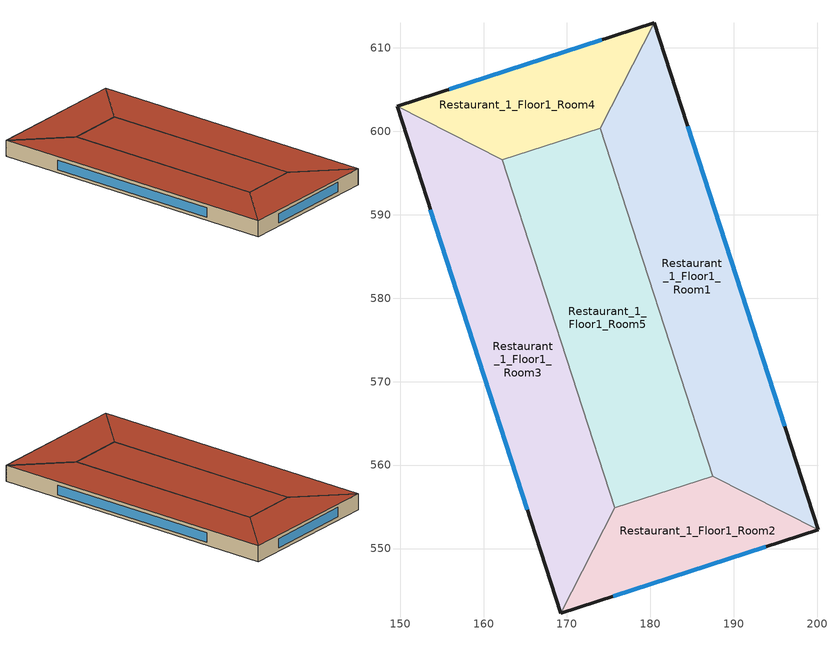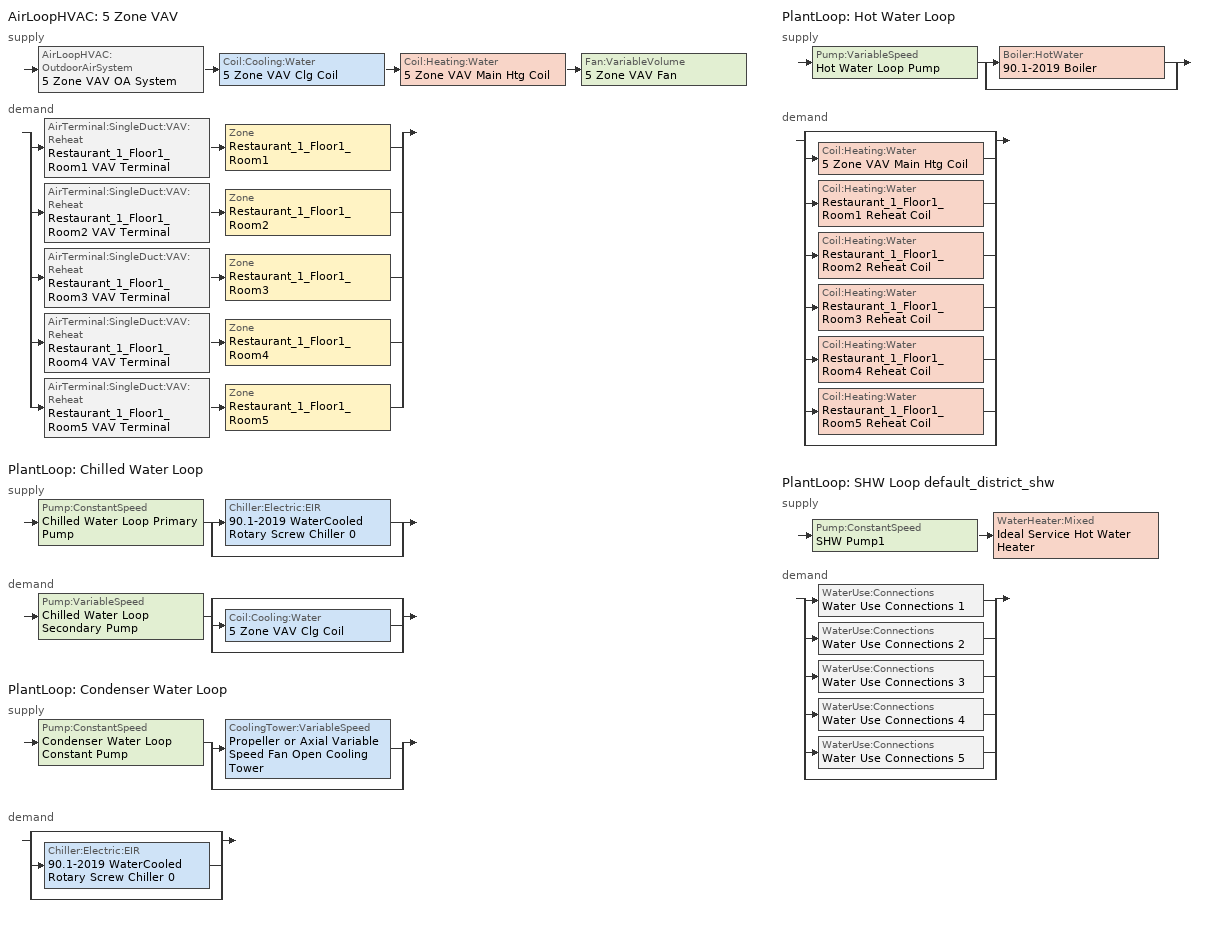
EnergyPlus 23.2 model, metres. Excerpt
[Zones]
Restaurant_1_Floor1_Room1
 floor ground (Typical Insulated Carpeted 8in Slab Floor-R5): 180.43,612.98 200.08,552.23 187.49,558.66 173.99,600.39 z0
 wall outside (Typical Insulated Steel Framed Exterior Wall-R19): 200.08,552.23 180.43,612.98 z0:3.5
 wall to Restaurant_1_Floor1_Room4 (Generic Interior Wall): 180.43,612.98 173.99,600.39 z0:3.5
 wall to Restaurant_1_Floor1_Room5 (Generic Interior Wall): 173.99,600.39 187.49,558.66 z0:3.5
 wall to Restaurant_1_Floor1_Room2 (Generic Interior Wall): 187.49,558.66 200.08,552.23 z0:3.5
 window (U 0.48 SHGC 0.40 Dbl Ref-D Clr 6mm/13mm): 196.07,564.63 184.44,600.57 z0.71:2.79
 roof outside (Typical IEAD Roof-R32): 180.43,612.98 173.99,600.39 187.49,558.66 200.08,552.23 z3.5
Restaurant_1_Floor1_Room2
 floor ground (Typical Insulated Carpeted 8in Slab Floor-R5): 200.08,552.23 169.28,542.27 175.72,554.86 187.49,558.66 z0
 wall outside (Typical Insulated Steel Framed Exterior Wall-R19): 169.28,542.27 200.08,552.23 z0:3.5
 wall to Restaurant_1_Floor1_Room5 (Generic Interior Wall): 187.49,558.66 175.72,554.86 z0:3.5
 wall to Restaurant_1_Floor1_Room3 (Generic Interior Wall): 175.72,554.86 169.28,542.27 z0:3.5
 window (U 0.48 SHGC 0.40 Dbl Ref-D Clr 6mm/13mm): 175.57,544.3 193.79,550.19 z0.71:2.79
 roof outside (Typical IEAD Roof-R32): 175.72,554.86 169.28,542.27 200.08,552.23 187.49,558.66 z3.5
Restaurant_1_Floor1_Room3
 floor ground (Typical Insulated Carpeted 8in Slab Floor-R5): 162.23,596.58 175.72,554.86 169.28,542.27 149.63,603.02 z0
 wall outside (Typical Insulated Steel Framed Exterior Wall-R19): 149.63,603.02 169.28,542.27 z0:3.5
 wall to Restaurant_1_Floor1_Room5 (Generic Interior Wall): 175.72,554.86 162.23,596.58 z0:3.5
 wall to Restaurant_1_Floor1_Room4 (Generic Interior Wall): 162.23,596.58 149.63,603.02 z0:3.5
 window (U 0.48 SHGC 0.40 Dbl Ref-D Clr 6mm/13mm): 153.65,590.62 165.27,554.67 z0.71:2.79
 roof outside (Typical IEAD Roof-R32): 149.63,603.02 169.28,542.27 175.72,554.86 162.23,596.58 z3.5
Restaurant_1_Floor1_Room4
 floor ground (Typical Insulated Carpeted 8in Slab Floor-R5): 180.43,612.98 173.99,600.39 162.23,596.58 149.63,603.02 z0
 wall outside (Typical Insulated Steel Framed Exterior Wall-R19): 180.43,612.98 149.63,603.02 z0:3.5
 wall to Restaurant_1_Floor1_Room5 (Generic Interior Wall): 162.23,596.58 173.99,600.39 z0:3.5
 window (U 0.48 SHGC 0.40 Dbl Ref-D Clr 6mm/13mm): 174.14,610.95 155.92,605.06 z0.71:2.79
 roof outside (Typical IEAD Roof-R32): 149.63,603.02 162.23,596.58 173.99,600.39 180.43,612.98 z3.5
Restaurant_1_Floor1_Room5
 floor ground (Typical Insulated Carpeted 8in Slab Floor-R5): 173.99,600.39 187.49,558.66 175.72,554.86 162.23,596.58 z0
 roof outside (Typical IEAD Roof-R32): 162.23,596.58 175.72,554.86 187.49,558.66 173.99,600.39 z3.5
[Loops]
AirLoopHVAC '5 Zone VAV'
 supply: AirLoopHVAC:OutdoorAirSystem '5 Zone VAV OA System' > Coil:Cooling:Water '5 Zone VAV Clg Coil' > Coil:Heating:Water '5 Zone VAV Main Htg Coil' > Fan:VariableVolume '5 Zone VAV Fan'
 demand: split
  | AirTerminal:SingleDuct:VAV:Reheat 'Restaurant_1_Floor1_Room1 VAV Terminal' > Zone 'Restaurant_1_Floor1_Room1'
  | AirTerminal:SingleDuct:VAV:Reheat 'Restaurant_1_Floor1_Room2 VAV Terminal' > Zone 'Restaurant_1_Floor1_Room2'
  | AirTerminal:SingleDuct:VAV:Reheat 'Restaurant_1_Floor1_Room3 VAV Terminal' > Zone 'Restaurant_1_Floor1_Room3'
  | AirTerminal:SingleDuct:VAV:Reheat 'Restaurant_1_Floor1_Room4 VAV Terminal' > Zone 'Restaurant_1_Floor1_Room4'
  | AirTerminal:SingleDuct:VAV:Reheat 'Restaurant_1_Floor1_Room5 VAV Terminal' > Zone 'Restaurant_1_Floor1_Room5'
PlantLoop 'Chilled Water Loop'
 supply: Pump:ConstantSpeed 'Chilled Water Loop Primary Pump' > split
  | Chiller:Electric:EIR '90.1-2019 WaterCooled  Rotary Screw Chiller 0'
  | bypass
 demand: Pump:VariableSpeed 'Chilled Water Loop Secondary Pump' > split
  | bypass
  | Coil:Cooling:Water '5 Zone VAV Clg Coil'
  | bypass
PlantLoop 'Condenser Water Loop'
 supply: Pump:ConstantSpeed 'Condenser Water Loop Constant Pump' > split
  | CoolingTower:VariableSpeed 'Propeller or Axial Variable Speed Fan Open Cooling Tower'
  | bypass
 demand: split
  | bypass
  | Chiller:Electric:EIR '90.1-2019 WaterCooled  Rotary Screw Chiller 0'
  | bypass
PlantLoop 'Hot Water Loop'
 supply: Pump:VariableSpeed 'Hot Water Loop Pump' > split
  | Boiler:HotWater '90.1-2019 Boiler'
  | bypass
 demand: split
  | bypass
  | Coil:Heating:Water '5 Zone VAV Main Htg Coil'
  | Coil:Heating:Water 'Restaurant_1_Floor1_Room1 Reheat Coil'
  | Coil:Heating:Water 'Restaurant_1_Floor1_Room2 Reheat Coil'
  | Coil:Heating:Water 'Restaurant_1_Floor1_Room3 Reheat Coil'
  | Coil:Heating:Water 'Restaurant_1_Floor1_Room4 Reheat Coil'
  | Coil:Heating:Water 'Restaurant_1_Floor1_Room5 Reheat Coil'
  | bypass
PlantLoop 'SHW Loop default_district_shw'
 supply: Pump:ConstantSpeed 'SHW Pump1' > WaterHeater:Mixed 'Ideal Service Hot Water Heater'
 demand: split
  | WaterUse:Connections 'Water Use Connections 1'
  | WaterUse:Connections 'Water Use Connections 2'
  | WaterUse:Connections 'Water Use Connections 3'
  | WaterUse:Connections 'Water Use Connections 4'
  | WaterUse:Connections 'Water Use Connections 5'
  | bypass
[Building]
Restaurant 1: North Axis {deg}=0; Terrain=City; Solar Distribution=FullExterior
[Site:Location]
Site 1: Latitude {deg}=0; Longitude {deg}=0; Time Zone {hr}=0; Elevation {m}=0
[Site:WaterMainsTemperature]
Calculation Method=CorrelationFromWeatherFile
[SizingPeriod:DesignDay] Month=7; Day of Month=21; Day Type=SummerDesignDay; Daily Dry-Bulb Temperature Range {deltaC}=9.3; Dry-Bulb Temperature Range Modifier Type=DefaultMultipliers; Barometric Pressure {Pa}=98769; Wind Speed {m/s}=5.7; Wind Direction {deg}=240; Rain Indicator=No; Snow Indicator=No; Daylight Saving Time Indicator=No; Solar Model Indicator=ASHRAETau; ASHRAE Clear Sky Optical Depth for Beam Irradiance (taub)=0.462; ASHRAE Clear Sky Optical Depth for Diffuse Irradiance (taud)=2.001; Begin Environment Reset Mode=FullResetAtBeginEnvironment
Name | Maximum Dry-Bulb Temperature {C} | Humidity Condition Type | Wetbulb or DewPoint at Maximum Dry-Bulb {C} | Enthalpy at Maximum Dry-Bulb {J/kg}
Buffalo Ann Clg .4% Condns DB=>MWB | 30.3 | Wetbulb | 21.8
Buffalo Ann Clg .4% Condns DP=>MDB | 26.2 | Dewpoint | 22.4
Buffalo Ann Clg .4% Condns Enth=>MDB | 27.9 | Enthalpy |  | 72100
Buffalo Ann Clg .4% Condns WB=>MDB | 27.8 | Wetbulb | 23.8
[Material] Thermal Absorptance=0.9
Name | Roughness | Thickness {m} | Conductivity {W/m-K} | Density {kg/m3} | Specific Heat {J/kg-K} | Solar Absorptance | Visible Absorptance
25mm Stucco | Smooth | 0.0254 | 0.719518 | 1856 | 839.458 | 0.7 | 0.7
5/8 in. Gypsum Board | MediumSmooth | 0.0159 | 0.159893 | 800.002 | 1089.3 | 0.7 | 0.7
8 in. Normalweight Concrete Floor | MediumRough | 0.2032 | 2.30846 | 2322.01 | 831.464 | 0.7 | 0.7
Generic Gypsum Board | MediumSmooth | 0.0127 | 0.16 | 800 | 1090 | 0.5 | 0.5
Generic Wall Air Gap | Smooth | 0.1 | 0.667 | 1.28 | 1000 | 0.7 | 0.7
Metal Roof Surface | Smooth | 0.0008 | 45.2497 | 7824.02 | 499.678 | 0.7 | 0.7
Roof Membrane | VeryRough | 0.0095 | 0.159893 | 1121.29 | 1459.06 | 0.7 | 0.7
[Material:NoMass] Thermal Absorptance=0.9; Solar Absorptance=0.7
Name | Roughness | Thermal Resistance {m2-K/W} | Visible Absorptance
Typical Carpet Pad | VeryRough | 0.21648 | 0.8
Typical Insulation-R17 | MediumSmooth | 2.99387 | 0.7
Typical Insulation-R31 | MediumSmooth | 5.45942 | 0.7
Typical Insulation-R4 | MediumSmooth | 0.704441 | 0.7
[WindowMaterial:Gas]
AIR 13MM: Gas Type=Air; Thickness {m}=0.0127
[WindowMaterial:Glazing] Optical Data Type=SpectralAverage; Thickness {m}=0.006; Infrared Transmittance at Normal Incidence=0; Front Side Infrared Hemispherical Emissivity=0.84; Conductivity {W/m-K}=0.899398; Dirt Correction Factor for Solar and Visible Transmittance=1; Solar Diffusing=No
Name | Solar Transmittance at Normal Incidence | Front Side Solar Reflectance at Normal Incidence | Back Side Solar Reflectance at Normal Incidence | Visible Transmittance at Normal Incidence | Front Side Visible Reflectance at Normal Incidence | Back Side Visible Reflectance at Normal Incidence | Back Side Infrared Hemispherical Emissivity
CLEAR 6MM | 0.775 | 0.071 | 0.071 | 0.881 | 0.08 | 0.08 | 0.84
REF D CLEAR 6MM | 0.429 | 0.308 | 0.379 | 0.334 | 0.453 | 0.505 | 0.82
[Construction]
Generic Interior Wall: Generic Gypsum Board, Generic Wall Air Gap, Generic Gypsum Board
Typical IEAD Roof-R32: Roof Membrane, Typical Insulation-R31, Metal Roof Surface
Typical Insulated Carpeted 8in Slab Floor-R5: Typical Insulation-R4, 8 in. Normalweight Concrete Floor, Typical Carpet Pad
Typical Insulated Steel Framed Exterior Wall-R19: 25mm Stucco, 5/8 in. Gypsum Board, Typical Insulation-R17, 5/8 in. Gypsum Board
U 0.48 SHGC 0.40 Dbl Ref-D Clr 6mm/13mm: REF D CLEAR 6MM, AIR 13MM, CLEAR 6MM
[Zone] Multiplier=1; Ceiling Height {m}=3.5; Part of Total Floor Area=Yes
Name | Volume {m3}
Restaurant_1_Floor1_Room1; Restaurant_1_Floor1_Room3 | 1884.86
Restaurant_1_Floor1_Room2 | 782.816
Restaurant_1_Floor1_Room4 | 782.815
Restaurant_1_Floor1_Room5 | 1898.03
[Space] Space Type=FullServiceRestaurant Building
Name | Zone
Restaurant_1_Floor1_Room1_Space | Restaurant_1_Floor1_Room1
Restaurant_1_Floor1_Room2_Space | Restaurant_1_Floor1_Room2
Restaurant_1_Floor1_Room3_Space | Restaurant_1_Floor1_Room3
Restaurant_1_Floor1_Room4_Space | Restaurant_1_Floor1_Room4
Restaurant_1_Floor1_Room5_Space | Restaurant_1_Floor1_Room5
[SpaceList]
FullServiceRestaurant Building: Restaurant_1_Floor1_Room1_Space, Restaurant_1_Floor1_Room2_Space, Restaurant_1_Floor1_Room3_Space, Restaurant_1_Floor1_Room4_Space, Restaurant_1_Floor1_Room5_Space
[Lights]
FullServiceRestaurant Building_Lighting: Zone or ZoneList or Space or SpaceList=FullServiceRestaurant Building; Schedule=FullServiceRestaurant Building_Lighting Schedule; Design Level Calculation Method=Watts/Area; Watts per Zone Floor Area {W/m2}=7.89679; Return Air Fraction=0; Fraction Radiant=0.7; Fraction Visible=0.2; Fraction Replaceable=1
[People]
FullServiceRestaurant Building_People: Zone or ZoneList or Space or SpaceList=FullServiceRestaurant Building; Number of People Schedule=FullServiceRestaurant Building_People_Occ Schedule; Number of People Calculation Method=People/Area; People per Floor Area {person/m2}=0.562659; Fraction Radiant=0.3; Activity Level Schedule=FullServiceRestaurant Building_People_Act Schedule
[ElectricEquipment]
FullServiceRestaurant Building_Electric Equipment: Zone or ZoneList or Space or SpaceList=FullServiceRestaurant Building; Schedule=FullServiceRestaurant Building_Electric Equipment Schedule; Design Level Calculation Method=Watts/Area; Watts per Zone Floor Area {W/m2}=157.394; Fraction Latent=0.25; Fraction Radiant=0.3; Fraction Lost=0.0545454
[GasEquipment]
FullServiceRestaurant Building_Gas Equipment: Zone or ZoneList or Space or SpaceList=FullServiceRestaurant Building; Schedule=FullServiceRestaurant Building_Gas Equipment Schedule; Design Level Calculation Method=Watts/Area; Power per Zone Floor Area {W/m2}=177.067; Fraction Latent=0.1; Fraction Radiant=0.2; Fraction Lost=0.7
[ZoneInfiltration:DesignFlowRate]
FullServiceRestaurant Building_Infiltration: Zone or ZoneList or Space or SpaceList=FullServiceRestaurant Building; Schedule=FullServiceRestaurant Building_Infiltration Schedule; Design Flow Rate Calculation Method=Flow/ExteriorArea; Flow Rate per Exterior Surface Area {m3/s-m2}=0.00056896; Constant Term Coefficient=1; Temperature Term Coefficient=0; Velocity Term Coefficient=0
[ZoneControl:Thermostat] Temperature Difference Between Cutout And Setpoint {deltaC}=0
Name | Zone or ZoneList | Control Type Schedule | Control 1
Restaurant_1_Floor1_Room1 Thermostat | Restaurant_1_Floor1_Room1 | Restaurant_1_Floor1_Room1 Thermostat Schedule | FullServiceRestaurant Building_Setpoint
Restaurant_1_Floor1_Room2 Thermostat | Restaurant_1_Floor1_Room2 | Restaurant_1_Floor1_Room2 Thermostat Schedule | FullServiceRestaurant Building_Setpoint 1
Restaurant_1_Floor1_Room3 Thermostat | Restaurant_1_Floor1_Room3 | Restaurant_1_Floor1_Room3 Thermostat Schedule | FullServiceRestaurant Building_Setpoint 2
Restaurant_1_Floor1_Room4 Thermostat | Restaurant_1_Floor1_Room4 | Restaurant_1_Floor1_Room4 Thermostat Schedule | FullServiceRestaurant Building_Setpoint 3
Restaurant_1_Floor1_Room5 Thermostat | Restaurant_1_Floor1_Room5 | Restaurant_1_Floor1_Room5 Thermostat Schedule | FullServiceRestaurant Building_Setpoint 4
[ThermostatSetpoint:DualSetpoint] Heating Setpoint Temperature Schedule=FullServiceRestaurant Building_Setpoint_HtgSetp Schedule; Cooling Setpoint Temperature Schedule=FullServiceRestaurant Building_Setpoint_ClgSetp Schedule
FullServiceRestaurant Building_Setpoint; FullServiceRestaurant Building_Setpoint 1; FullServiceRestaurant Building_Setpoint 2; FullServiceRestaurant Building_Setpoint 3; FullServiceRestaurant Building_Setpoint 4
[AirTerminal:SingleDuct:VAV:Reheat] Availability Schedule=Always On Discrete; Maximum Air Flow Rate {m3/s}=Autosize; Zone Minimum Air Flow Input Method=Constant; Constant Minimum Air Flow Fraction=0.2; Fixed Minimum Air Flow Rate {m3/s}=0; Maximum Hot Water or Steam Flow Rate {m3/s}=Autosize; Minimum Hot Water or Steam Flow Rate {m3/s}=0; Convergence Tolerance=0.001; Damper Heating Action=Normal; Maximum Flow per Zone Floor Area During Reheat {m3/s-m2}=Autocalculate; Maximum Flow Fraction During Reheat=Autocalculate; Maximum Reheat Air Temperature {C}=40
Name | Reheat Coil
Restaurant_1_Floor1_Room1 VAV Terminal | Restaurant_1_Floor1_Room1 Reheat Coil
Restaurant_1_Floor1_Room2 VAV Terminal | Restaurant_1_Floor1_Room2 Reheat Coil
Restaurant_1_Floor1_Room3 VAV Terminal | Restaurant_1_Floor1_Room3 Reheat Coil
Restaurant_1_Floor1_Room4 VAV Terminal | Restaurant_1_Floor1_Room4 Reheat Coil
Restaurant_1_Floor1_Room5 VAV Terminal | Restaurant_1_Floor1_Room5 Reheat Coil
[Coil:Heating:Water] Availability Schedule=Always On Discrete; U-Factor Times Area Value {W/K}=Autosize; Maximum Water Flow Rate {m3/s}=Autosize; Performance Input Method=UFactorTimesAreaAndDesignWaterFlowRate; Rated Capacity {W}=Autosize; Rated Inlet Water Temperature {C}=82.2222; Rated Outlet Water Temperature {C}=71.1111; Rated Ratio for Air and Water Convection=0.5
Name | Rated Inlet Air Temperature {C} | Rated Outlet Air Temperature {C}
Restaurant_1_Floor1_Room1 Reheat Coil; Restaurant_1_Floor1_Room2 Reheat Coil; Restaurant_1_Floor1_Room3 Reheat Coil; Restaurant_1_Floor1_Room4 Reheat Coil; Restaurant_1_Floor1_Room5 Reheat Coil | 12.7778 | 40
5 Zone VAV Main Htg Coil | 7.22222 | 12.7778
[Zone equipment]
Restaurant_1_Floor1_Room1: Restaurant_1_Floor1_Room1 VAV Terminal
Restaurant_1_Floor1_Room2: Restaurant_1_Floor1_Room2 VAV Terminal
Restaurant_1_Floor1_Room3: Restaurant_1_Floor1_Room3 VAV Terminal
Restaurant_1_Floor1_Room4: Restaurant_1_Floor1_Room4 VAV Terminal
Restaurant_1_Floor1_Room5: Restaurant_1_Floor1_Room5 VAV Terminal
[Sizing:Zone] Zone Cooling Design Supply Air Temperature Input Method=SupplyAirTemperature; Zone Cooling Design Supply Air Temperature {C}=12.7778; Zone Cooling Design Supply Air Temperature Difference {deltaC}=11.11; Zone Heating Design Supply Air Temperature Input Method=SupplyAirTemperature; Zone Heating Design Supply Air Temperature {C}=40; Zone Heating Design Supply Air Temperature Difference {deltaC}=11.11; Zone Cooling Design Supply Air Humidity Ratio {kgWater/kgDryAir}=0.0085; Zone Heating Design Supply Air Humidity Ratio {kgWater/kgDryAir}=0.008; Cooling Design Air Flow Method=DesignDayWithLimit; Cooling Design Air Flow Rate {m3/s}=0; Cooling Minimum Air Flow per Zone Floor Area {m3/s-m2}=0.000762; Cooling Minimum Air Flow {m3/s}=0; Cooling Minimum Air Flow Fraction=0; Heating Design Air Flow Method=DesignDay; Heating Design Air Flow Rate {m3/s}=0; Heating Maximum Air Flow per Zone Floor Area {m3/s-m2}=0.002032; Heating Maximum Air Flow {m3/s}=0.141576; Heating Maximum Air Flow Fraction=0.3; Account for Dedicated Outdoor Air System=No; Zone Load Sizing Method=Sensible Load Only No Latent Load; Zone Latent Cooling Design Supply Air Humidity Ratio Input Method=HumidityRatioDifference; Zone Cooling Design Supply Air Humidity Ratio Difference {kgWater/kgDryAir}=0.005; Zone Latent Heating Design Supply Air Humidity Ratio Input Method=HumidityRatioDifference; Zone Humidification Design Supply Air Humidity Ratio Difference {kgWater/kgDryAir}=0.005
Name | Design Specification Outdoor Air Object
Restaurant_1_Floor1_Room1 | Restaurant_1_Floor1_Room1 DSOA Space List
Restaurant_1_Floor1_Room2 | Restaurant_1_Floor1_Room2 DSOA Space List
Restaurant_1_Floor1_Room3 | Restaurant_1_Floor1_Room3 DSOA Space List
Restaurant_1_Floor1_Room4 | Restaurant_1_Floor1_Room4 DSOA Space List
Restaurant_1_Floor1_Room5 | Restaurant_1_Floor1_Room5 DSOA Space List
[Controller:MechanicalVentilation]
5 Zone VAV Vent Controller: Availability Schedule=Always On Discrete; Demand Controlled Ventilation=No; System Outdoor Air Method=ZoneSum; Zone or ZoneList Name 1=Restaurant_1_Floor1_Room1; Design Specification Outdoor Air Object Name 1=FullServiceRestaurant Building_Ventilation; Zone or ZoneList Name 2=Restaurant_1_Floor1_Room2; Design Specification Outdoor Air Object Name 2=FullServiceRestaurant Building_Ventilation; Zone or ZoneList Name 3=Restaurant_1_Floor1_Room3; Design Specification Outdoor Air Object Name 3=FullServiceRestaurant Building_Ventilation; Zone or ZoneList Name 4=Restaurant_1_Floor1_Room4; Design Specification Outdoor Air Object Name 4=FullServiceRestaurant Building_Ventilation; Zone or ZoneList Name 5=Restaurant_1_Floor1_Room5; Design Specification Outdoor Air Object Name 5=FullServiceRestaurant Building_Ventilation
[DesignSpecification:OutdoorAir]
FullServiceRestaurant Building_Ventilation: Outdoor Air Method=Sum; Outdoor Air Flow per Person {m3/s-person}=0.0035396; Outdoor Air Flow per Zone Floor Area {m3/s-m2}=0.0009144; Outdoor Air Flow per Zone {m3/s}=0; Outdoor Air Flow Air Changes per Hour {1/hr}=0
[DesignSpecification:OutdoorAir:SpaceList] Space Design Specification Outdoor Air Object Name 1=FullServiceRestaurant Building_Ventilation
Name | Space Name 1
Restaurant_1_Floor1_Room1 DSOA Space List | Restaurant_1_Floor1_Room1_Space
Restaurant_1_Floor1_Room2 DSOA Space List | Restaurant_1_Floor1_Room2_Space
Restaurant_1_Floor1_Room3 DSOA Space List | Restaurant_1_Floor1_Room3_Space
Restaurant_1_Floor1_Room4 DSOA Space List | Restaurant_1_Floor1_Room4_Space
Restaurant_1_Floor1_Room5 DSOA Space List | Restaurant_1_Floor1_Room5_Space
[AirLoopHVAC]
5 Zone VAV: Design Supply Air Flow Rate {m3/s}=AutoSize; Design Return Air Flow Fraction of Supply Air Flow=1
[Sizing:System]
5 Zone VAV: Type of Load to Size On=Sensible; Design Outdoor Air Flow Rate {m3/s}=Autosize; Central Heating Maximum System Air Flow Ratio=0.3; Preheat Design Temperature {C}=7.22222; Preheat Design Humidity Ratio {kgWater/kgDryAir}=0.008; Precool Design Temperature {C}=12.7778; Precool Design Humidity Ratio {kgWater/kgDryAir}=0.008; Central Cooling Design Supply Air Temperature {C}=12.7778; Central Heating Design Supply Air Temperature {C}=12.7778; Type of Zone Sum to Use=Coincident; 100% Outdoor Air in Cooling=No; 100% Outdoor Air in Heating=No; Central Cooling Design Supply Air Humidity Ratio {kgWater/kgDryAir}=0.0085; Central Heating Design Supply Air Humidity Ratio {kgWater/kgDryAir}=0.008; Cooling Supply Air Flow Rate Method=DesignDay; Cooling Supply Air Flow Rate {m3/s}=0; Cooling Supply Air Flow Rate Per Floor Area {m3/s-m2}=0.00996765; Cooling Fraction of Autosized Cooling Supply Air Flow Rate=1; Cooling Supply Air Flow Rate Per Unit Cooling Capacity {m3/s-W}=3.94755e-05; Heating Supply Air Flow Rate Method=DesignDay; Heating Supply Air Flow Rate {m3/s}=0; Heating Supply Air Flow Rate Per Floor Area {m3/s-m2}=0.00996765; Heating Fraction of Autosized Heating Supply Air Flow Rate=1; Heating Fraction of Autosized Cooling Supply Air Flow Rate=1; Heating Supply Air Flow Rate Per Unit Heating Capacity {m3/s-W}=3.15882e-05; System Outdoor Air Method=ZoneSum; Zone Maximum Outdoor Air Fraction=1; Cooling Design Capacity Method=CoolingDesignCapacity; Cooling Design Capacity {W}=Autosize; Cooling Design Capacity Per Floor Area {W/m2}=234.7; Fraction of Autosized Cooling Design Capacity=1; Heating Design Capacity Method=HeatingDesignCapacity; Heating Design Capacity {W}=Autosize; Heating Design Capacity Per Floor Area {W/m2}=157; Fraction of Autosized Heating Design Capacity=1; Central Cooling Capacity Control Method=OnOff; Occupant Diversity=Autosize
[Controller:WaterCoil] Control Variable=Temperature; Actuator Variable=Flow; Maximum Actuated Flow {m3/s}=Autosize; Minimum Actuated Flow {m3/s}=0
Name | Action | Controller Convergence Tolerance {deltaC}
5 Zone VAV Clg Coil Controller | Reverse | Autosize
5 Zone VAV Main Htg Coil Controller | Normal | 0.1
[AvailabilityManager:NightCycle]
Availability Manager Night Cycle 1: Applicability Schedule=Always On Discrete; Fan Schedule=Always On Discrete; Control Type=CycleOnAny; Thermostat Tolerance {deltaC}=1; Cycling Run Time Control Type=FixedRunTime; Cycling Run Time {s}=1800
[Controller:OutdoorAir]
5 Zone VAV OA Controller: Minimum Outdoor Air Flow Rate {m3/s}=Autosize; Maximum Outdoor Air Flow Rate {m3/s}=Autosize; Economizer Control Type=NoEconomizer; Economizer Control Action Type=ModulateFlow; Economizer Maximum Limit Dry-Bulb Temperature {C}=28; Economizer Maximum Limit Enthalpy {J/kg}=64000; Lockout Type=NoLockout; Minimum Limit Type=FixedMinimum; Mechanical Ventilation Controller=5 Zone VAV Vent Controller; High Humidity Control=No; Control High Indoor Humidity Based on Outdoor Humidity Ratio=Yes; Heat Recovery Bypass Control Type=BypassWhenWithinEconomizerLimits; Economizer Operation Staging=InterlockedWithMechanicalCooling
[AvailabilityManager:Scheduled]
5 Zone VAV OA System Availability Manager: Schedule=Always On Discrete
[SetpointManager:MixedAir] Control Variable=Temperature
Name | Setpoint Node or NodeList
5 Zone VAV Mixed Air Node OS Default SPM | 5 Zone VAV Mixed Air Node
5 Zone VAV Clg Coil Outlet Air Node OS Default SPM | 5 Zone VAV Clg Coil Outlet Air Node
5 Zone VAV Main Htg Coil Outlet Air Node OS Default SPM | 5 Zone VAV Main Htg Coil Outlet Air Node
[Coil:Cooling:Water]
5 Zone VAV Clg Coil: Availability Schedule=Always On Discrete; Design Water Flow Rate {m3/s}=Autosize; Design Air Flow Rate {m3/s}=Autosize; Design Inlet Water Temperature {C}=Autosize; Design Inlet Air Temperature {C}=Autosize; Design Outlet Air Temperature {C}=Autosize; Design Inlet Air Humidity Ratio {kgWater/kgDryAir}=Autosize; Design Outlet Air Humidity Ratio {kgWater/kgDryAir}=Autosize; Type of Analysis=SimpleAnalysis; Heat Exchanger Configuration=CrossFlow
[Fan:VariableVolume]
5 Zone VAV Fan: Availability Schedule=Always On Discrete; Fan Total Efficiency=0.616556; Pressure Rise {Pa}=996.356; Maximum Flow Rate {m3/s}=AutoSize; Fan Power Minimum Flow Rate Input Method=Fraction; Fan Power Minimum Flow Fraction=0.25; Fan Power Minimum Air Flow Rate {m3/s}=0; Motor Efficiency=0.895; Motor In Airstream Fraction=1; Fan Power Coefficient 1=0.0407599; Fan Power Coefficient 2=0.088045; Fan Power Coefficient 3=-0.0729261; Fan Power Coefficient 4=0.94374; Fan Power Coefficient 5=0
[SetpointManager:Scheduled] Control Variable=Temperature
Name | Schedule | Setpoint Node or NodeList
5 Zone VAV Supply Air Setpoint Manager | Supply Air Temp - 55.0F | 5 Zone VAV Supply Outlet Node
Chilled Water Loop Setpoint Manager | Chilled Water Loop Temp - 44F | Chilled Water Loop Supply Outlet Node
Hot Water Loop Setpoint Manager | Hot Water Loop Temp - 180F | Hot Water Loop Supply Outlet Node
Setpoint Manager Scheduled 1 | 60C Hot Water
[PlantLoop] Fluid Type=Water; Maximum Loop Flow Rate {m3/s}=Autosize; Minimum Loop Flow Rate {m3/s}=0; Plant Loop Volume {m3}=Autocalculate; Load Distribution Scheme=Optimal; Plant Loop Demand Calculation Scheme=SingleSetpoint
Name | Plant Equipment Operation Scheme | Maximum Loop Temperature {C} | Minimum Loop Temperature {C} | Common Pipe Simulation
Chilled Water Loop | Chilled Water Loop Operation Schemes | 40 | 1 | CommonPipe
Condenser Water Loop | Condenser Water Loop Operation Schemes | 80 | 5 | None
Hot Water Loop | Hot Water Loop Operation Schemes | 100 | 10 | None
SHW Loop default_district_shw | SHW Loop default_district_shw Operation Schemes | 60 | 10 | None
[Sizing:Plant]
Name | Loop Type | Design Loop Exit Temperature {C} | Loop Design Temperature Difference {deltaC} | Sizing Option | Zone Timesteps in Averaging Window | Coincident Sizing Factor Mode
Chilled Water Loop | Cooling | 6.66667 | 5.61111 | NonCoincident | 1 | None
Condenser Water Loop | Condenser | 29.4444 | 5.55556 | Coincident | 6 | GlobalCoolingSizingFactor
Hot Water Loop | Heating | 82.2222 | 11.1111 | NonCoincident | 1 | None
SHW Loop default_district_shw | Heating | 60 | 5 | NonCoincident | 1 | None
[Pump:ConstantSpeed] Design Flow Rate {m3/s}=Autosize; Design Power Consumption {W}=Autosize; Motor Efficiency=0.9; Fraction of Motor Inefficiencies to Fluid Stream=0; Pump Control Type=Intermittent; Design Power Sizing Method=PowerPerFlowPerPressure; Design Electric Power per Unit Flow Rate {W/(m3/s)}=348701.1; Design Shaft Power per Unit Flow Rate per Unit Head {W-s/m3-Pa}=1.28205
Name | Design Pump Head {Pa}
Chilled Water Loop Primary Pump | 44836
Condenser Water Loop Constant Pump | 148557
SHW Pump1 | 29891
[Chiller:Electric:EIR]
90.1-2019 WaterCooled  Rotary Screw Chiller 0: Reference Capacity {W}=Autosize; Reference COP {W/W}=5.76557; Reference Leaving Chilled Water Temperature {C}=6.66667; Reference Entering Condenser Fluid Temperature {C}=35; Reference Chilled Water Flow Rate {m3/s}=Autosize; Reference Condenser Fluid Flow Rate {m3/s}=Autosize; Cooling Capacity Function of Temperature Curve=ChlrWtrPosDispPathAAllQRatio_fTchwsTcwsSI; Electric Input to Cooling Output Ratio Function of Temperature Curve=ChlrWtrPosDispPathAAllEIRRatio_fTchwsTcwsSI; Electric Input to Cooling Output Ratio Function of Part Load Ratio Curve=ChlrWtrPosDispPathAAllEIRRatio_fQRatio; Minimum Part Load Ratio=0.15; Maximum Part Load Ratio=1; Optimum Part Load Ratio=1; Minimum Unloading Ratio=0.25; Condenser Type=WaterCooled; Condenser Fan Power Ratio {W/W}=0; Fraction of Compressor Electric Consumption Rejected by Condenser=1; Leaving Chilled Water Lower Temperature Limit {C}=2.22222; Chiller Flow Mode=ConstantFlow; Sizing Factor=1; Basin Heater Capacity {W/K}=0; Basin Heater Setpoint Temperature {C}=10; Condenser Heat Recovery Relative Capacity Fraction=1
[Pump:VariableSpeed] Design Maximum Flow Rate {m3/s}=Autosize; Design Power Consumption {W}=Autosize; Motor Efficiency=0.9; Fraction of Motor Inefficiencies to Fluid Stream=0; Coefficient 1 of the Part Load Performance Curve=0; Design Minimum Flow Rate {m3/s}=0; Pump Control Type=Intermittent; Skin Loss Radiative Fraction=0.5; Design Power Sizing Method=PowerPerFlowPerPressure; Design Electric Power per Unit Flow Rate {W/(m3/s)}=348701.1; Design Shaft Power per Unit Flow Rate per Unit Head {W/((m3/s)-Pa)}=1.28205; Design Minimum Flow Rate Fraction=0
Name | Design Pump Head {Pa} | Coefficient 2 of the Part Load Performance Curve | Coefficient 3 of the Part Load Performance Curve | Coefficient 4 of the Part Load Performance Curve
Chilled Water Loop Secondary Pump | 134508 | 0.0205 | 0.4101 | 0.5753
Hot Water Loop Pump | 179344 | 1 | 0 | 0
[PlantEquipmentOperationSchemes] Control Scheme Schedule Name 1=Always On Discrete
Name | Control Scheme Object Type 1 | Control Scheme Name 1
Chilled Water Loop Operation Schemes | PlantEquipmentOperation:CoolingLoad | Chilled Water Loop Cooling Operation Scheme
Condenser Water Loop Operation Schemes | PlantEquipmentOperation:CoolingLoad | Condenser Water Loop Cooling Operation Scheme
Hot Water Loop Operation Schemes | PlantEquipmentOperation:HeatingLoad | Hot Water Loop Heating Operation Scheme
SHW Loop default_district_shw Operation Schemes | PlantEquipmentOperation:HeatingLoad | SHW Loop default_district_shw Heating Operation Scheme
[PlantEquipmentOperation:CoolingLoad] Load Range Lower Limit 1 {W}=0; Load Range Upper Limit 1 {W}=1000000000
Name | Range Equipment List Name 1
Chilled Water Loop Cooling Operation Scheme | Chilled Water Loop Cooling Equipment List
Condenser Water Loop Cooling Operation Scheme | Condenser Water Loop Cooling Equipment List
[PlantEquipmentList]
Chilled Water Loop Cooling Equipment List: Chiller:Electric:EIR, 90.1-2019 WaterCooled  Rotary Screw Chiller 0
Condenser Water Loop Cooling Equipment List: CoolingTower:VariableSpeed, Propeller or Axial Variable Speed Fan Open Cooling Tower
Hot Water Loop Heating Equipment List: Boiler:HotWater, 90.1-2019 Boiler
SHW Loop default_district_shw Heating Equipment List: WaterHeater:Mixed, Ideal Service Hot Water Heater
[CoolingTower:VariableSpeed]
Propeller or Axial Variable Speed Fan Open Cooling Tower: Model Type=CoolToolsCrossFlow; Design Inlet Air Wet-Bulb Temperature {C}=23.8; Design Approach Temperature {deltaC}=5.55556; Design Range Temperature {deltaC}=5.55556; Design Water Flow Rate {m3/s}=Autosize; Design Air Flow Rate {m3/s}=Autosize; Design Fan Power {W}=Autosize; Fan Power Ratio Function of Air Flow Rate Ratio Curve=VSD-TWR-FAN-FPLR; Minimum Air Flow Rate Ratio=0.2; Fraction of Tower Capacity in Free Convection Regime=0.125; Basin Heater Capacity {W/K}=0; Basin Heater Setpoint Temperature {C}=2; Evaporation Loss Mode=SaturatedExit; Evaporation Loss Factor {percent/K}=0.2; Drift Loss Percent {percent}=0.008; Blowdown Calculation Mode=ConcentrationRatio; Blowdown Concentration Ratio=3; Number of Cells=1; Cell Control=MinimalCell; Sizing Factor=1
[SetpointManager:FollowOutdoorAirTemperature]
Condenser Water Loop Setpoint Manager Follow OATwb with 10.0F Approach: Control Variable=Temperature; Reference Temperature Type=OutdoorAirWetBulb; Offset Temperature Difference {deltaC}=5.55556; Maximum Setpoint Temperature {C}=29.3556; Minimum Setpoint Temperature {C}=21.1111; Setpoint Node or NodeList=Condenser Water Loop Supply Outlet Node
[Boiler:HotWater]
90.1-2019 Boiler: Fuel Type=NaturalGas; Nominal Capacity {W}=Autosize; Nominal Thermal Efficiency=0.84; Efficiency Curve Temperature Evaluation Variable=LeavingBoiler; Normalized Boiler Efficiency Curve=Boiler with No Minimum Turndown; Design Water Flow Rate {m3/s}=Autosize; Minimum Part Load Ratio=0; Maximum Part Load Ratio=1.2; Optimum Part Load Ratio=1; Water Outlet Upper Temperature Limit {C}=95; Boiler Flow Mode=LeavingSetpointModulated; On Cycle Parasitic Electric Load {W}=0; Sizing Factor=1; Off Cycle Parasitic Fuel Load {W}=0
[PlantEquipmentOperation:HeatingLoad] Load Range Lower Limit 1 {W}=0; Load Range Upper Limit 1 {W}=1000000000
Name | Range Equipment List Name 1
Hot Water Loop Heating Operation Scheme | Hot Water Loop Heating Equipment List
SHW Loop default_district_shw Heating Operation Scheme | SHW Loop default_district_shw Heating Equipment List
[WaterHeater:Mixed]
Ideal Service Hot Water Heater: Tank Volume {m3}=0; Setpoint Temperature Schedule=Schedule Ruleset 2; Deadband Temperature Difference {deltaC}=2; Maximum Temperature Limit {C}=82.22; Heater Control Type=Modulate; Heater Maximum Capacity {W}=1000000; Heater Ignition Minimum Flow Rate {m3/s}=0; Heater Ignition Delay {s}=0; Heater Fuel Type=DistrictHeatingWater; Heater Thermal Efficiency=1; Off Cycle Parasitic Fuel Consumption Rate {W}=20; Off Cycle Parasitic Fuel Type=DistrictHeatingWater; Off Cycle Parasitic Heat Fraction to Tank=0.8; On Cycle Parasitic Fuel Consumption Rate {W}=0; On Cycle Parasitic Fuel Type=DistrictHeatingWater; On Cycle Parasitic Heat Fraction to Tank=0; Ambient Temperature Indicator=Schedule; Ambient Temperature Schedule=22C Ambient Condition; Off Cycle Loss Coefficient to Ambient Temperature {W/K}=0; Off Cycle Loss Fraction to Zone=1; On Cycle Loss Coefficient to Ambient Temperature {W/K}=0; On Cycle Loss Fraction to Zone=1; Use Side Effectiveness=1; Source Side Effectiveness=1; Use Side Design Flow Rate {m3/s}=Autosize; Source Side Design Flow Rate {m3/s}=Autosize; Indirect Water Heating Recovery Time {hr}=1.5; Source Side Flow Control Mode=IndirectHeatPrimarySetpoint
[WaterHeater:Sizing]
Ideal Service Hot Water Heater: Design Mode=PeakDraw; Time Storage Can Meet Peak Draw {hr}=0.538503; Time for Tank Recovery {hr}=0; Nominal Tank Volume for Autosizing Plant Connections {m3}=1
[WaterUse:Connections] Hot Water Supply Temperature Schedule=60.0C Hot Water; Drain Water Heat Exchanger Type=None; Drain Water Heat Exchanger Destination=Plant
Name | Water Use Equipment Name 1
Water Use Connections 1 | FullServiceRestaurant Building_Service Hot Water..Restaurant_1_Floor1_Room1
Water Use Connections 2 | FullServiceRestaurant Building_Service Hot Water..Restaurant_1_Floor1_Room2
Water Use Connections 3 | FullServiceRestaurant Building_Service Hot Water..Restaurant_1_Floor1_Room3
Water Use Connections 4 | FullServiceRestaurant Building_Service Hot Water..Restaurant_1_Floor1_Room4
Water Use Connections 5 | FullServiceRestaurant Building_Service Hot Water..Restaurant_1_Floor1_Room5
[WaterUse:Equipment] Flow Rate Fraction Schedule=FullServiceRestaurant Building_Service Hot Water Schedule; Target Temperature Schedule=60.0C Hot Water; Sensible Fraction Schedule=0.2 Hot Water Sensible Fraction; Latent Fraction Schedule=0.05 Hot Water Latent Fraction
Name | Peak Flow Rate {m3/s} | Zone
FullServiceRestaurant Building_Service Hot Water..Restaurant_1_Floor1_Room1 | 0.000147296 | Restaurant_1_Floor1_Room1
FullServiceRestaurant Building_Service Hot Water..Restaurant_1_Floor1_Room2 | 6.11746e-05 | Restaurant_1_Floor1_Room2
FullServiceRestaurant Building_Service Hot Water..Restaurant_1_Floor1_Room3 | 0.000147296 | Restaurant_1_Floor1_Room3
FullServiceRestaurant Building_Service Hot Water..Restaurant_1_Floor1_Room4 | 6.11745e-05 | Restaurant_1_Floor1_Room4
FullServiceRestaurant Building_Service Hot Water..Restaurant_1_Floor1_Room5 | 0.000148325 | Restaurant_1_Floor1_Room5
[Schedule:Day:Interval]
FullServiceRestaurant Building_Lighting Schedule_Sunday; FullServiceRestaurant Building_Lighting Schedule_Hol 1: No, 01:00, 0.181362, 06:00, 0.15, 08:00, 0.272079, 10:00, 0.453441, 16:00, 0.634803, 22:00, 0.544085, 23:00, 0.453441, 24:00, 0.272079
Schedule Day 3: No, 01:00, 0.13604, 05:00, 0.15, 06:00, 0.181362, 08:00, 0.362724, 10:00, 0.544085, 22:00, 0.816165, 23:00, 0.453441, 24:00, 0.272079
Schedule Day 4: No, 01:00, 0.181362, 06:00, 0.15, 08:00, 0.272079, 10:00, 0.544085, 17:00, 0.72552, 22:00, 0.816165, 23:00, 0.453441, 24:00, 0.272079
FullServiceRestaurant Building_Lighting Schedule_SmrDsn 1; FullServiceRestaurant Building_People_Occ Schedule_SmrDsn 1: No, 24:00, 1
FullServiceRestaurant Building_Lighting Schedule_WntrDsn 1; FullServiceRestaurant Building_People_Occ Schedule_WntrDsn 1; FullServiceRestaurant Building_Electric Equipment Schedule_WntrDsn 1; FullServiceRestaurant Building_Gas Equipment Schedule_WntrDsn 1: No, 24:00, 0
FullServiceRestaurant Building_People_Occ Schedule_Sunday; FullServiceRestaurant Building_People_Occ Schedule_Hol 1: No, 01:00, 0.05, 06:00, 0, 07:00, 0.05, 09:00, 0.5, 11:00, 0.2, 12:00, 0.3, 14:00, 0.5, 15:00, 0.3, 16:00, 0.2, 17:00, 0.25, 18:00, 0.35, 19:00, 0.55, 20:00, 0.65, 21:00, 0.7, 22:00, 0.35, 24:00, 0.2
Schedule Day 5: No, 01:00, 0.05, 05:00, 0, 06:00, 0.05, 07:00, 0.1, 10:00, 0.4, 11:00, 0.2, 12:00, 0.5, 13:00, 0.8, 14:00, 0.7, 15:00, 0.4, 16:00, 0.2, 17:00, 0.25, 18:00, 0.5, 21:00, 0.8, 22:00, 0.5, 23:00, 0.35, 24:00, 0.2
Schedule Day 6: No, 01:00, 0.05, 06:00, 0, 07:00, 0.05, 09:00, 0.5, 10:00, 0.4, 11:00, 0.2, 12:00, 0.45, 14:00, 0.5, 15:00, 0.35, 18:00, 0.3, 19:00, 0.7, 20:00, 0.9, 21:00, 0.7, 22:00, 0.65, 23:00, 0.55, 24:00, 0.35
FullServiceRestaurant Building_People_Act Schedule_Sunday; FullServiceRestaurant Building_People_Act Schedule_SmrDsn 1; FullServiceRestaurant Building_People_Act Schedule_WntrDsn 1; FullServiceRestaurant Building_People_Act Schedule_Hol 1: No, 24:00, 120
FullServiceRestaurant Building_Electric Equipment Schedule_Sunday; FullServiceRestaurant Building_Electric Equipment Schedule_Hol 1; FullServiceRestaurant Building_Gas Equipment Schedule_Sunday; FullServiceRestaurant Building_Gas Equipment Schedule_Hol 1: No, 01:00, 0.03, 02:00, 0.02, 03:00, 0.03, 04:00, 0.02, 05:00, 0.05, 06:00, 0.12, 07:00, 0.13, 08:00, 0.15, 09:00, 0.18, 10:00, 0.21, 11:00, 0.26, 12:00, 0.29, 13:00, 0.27, 14:00, 0.25, 16:00, 0.23, 18:00, 0.26, 19:00, 0.24, 20:00, 0.22, 21:00, 0.2, 22:00, 0.18, 23:00, 0.09, 24:00, 0.03
FullServiceRestaurant Building_Electric Equipment Schedule_SmrDsn 1; FullServiceRestaurant Building_Gas Equipment Schedule_SmrDsn 1: No, 24:00, 0.29
FullServiceRestaurant Building_Setpoint_HtgSetp Schedule_Sunday; FullServiceRestaurant Building_Setpoint_HtgSetp Schedule_Hol 1: No, 01:00, 16.5273, 04:00, 15.6, 24:00, 20.4545
FullServiceRestaurant Building_Setpoint_HtgSetp Schedule_SmrDsn 1: No, 24:00, 15.6
FullServiceRestaurant Building_Setpoint_HtgSetp Schedule_WntrDsn 1: No, 24:00, 20.4545
FullServiceRestaurant Building_Setpoint_ClgSetp Schedule_Sunday; FullServiceRestaurant Building_Setpoint_ClgSetp Schedule_Hol 1: No, 01:00, 28.9091, 04:00, 30, 24:00, 24.5455
FullServiceRestaurant Building_Setpoint_ClgSetp Schedule_SmrDsn 1: No, 01:00, 28.9091, 05:00, 30, 06:00, 26.5455, 24:00, 24.5455
FullServiceRestaurant Building_Setpoint_ClgSetp Schedule_WntrDsn 1: No, 24:00, 30
Chilled Water Loop Temp - 44F Default: No, 24:00, 6.66667
FullServiceRestaurant Building_Infiltration Schedule_Hol 1; FullServiceRestaurant Building_Infiltration Schedule_SmrDsn 1; FullServiceRestaurant Building_Infiltration Schedule_Sunday; FullServiceRestaurant Building_Infiltration Schedule_WntrDsn 1: No, 05:00, 1, 24:00, 0.5
FullServiceRestaurant Building_Service Hot Water Schedule_Hol 1; FullServiceRestaurant Building_Service Hot Water Schedule_Sunday: No, 01:00, 0.25, 06:00, 0, 10:00, 0.15, 12:00, 0.5, 14:00, 0.4, 17:00, 0.3, 18:00, 0.4, 20:00, 0.5, 21:00, 0.4, 22:00, 0.5, 23:00, 0.4, 24:00, 0.2
FullServiceRestaurant Building_Service Hot Water Schedule_SmrDsn 1; Schedule Day 1: No, 01:00, 0.2, 06:00, 0, 07:00, 0.15, 08:00, 0.6, 09:00, 0.55, 10:00, 0.45, 11:00, 0.4, 12:00, 0.45, 13:00, 0.4, 14:00, 0.35, 17:00, 0.3, 18:00, 0.4, 19:00, 0.55, 20:00, 0.6, 21:00, 0.5, 22:00, 0.55, 23:00, 0.45, 24:00, 0.25
FullServiceRestaurant Building_Service Hot Water Schedule_WntrDsn 1; Schedule Day 2: No, 01:00, 0.2, 06:00, 0, 09:00, 0.15, 10:00, 0.5, 11:00, 0.45, 13:00, 0.5, 14:00, 0.45, 16:00, 0.4, 17:00, 0.35, 18:00, 0.4, 20:00, 0.55, 21:00, 0.5, 22:00, 0.55, 23:00, 0.4, 24:00, 0.3
Hot Water Loop Temp - 180F Default: No, 24:00, 82.2222
Schedule Day 10; Schedule Day 12; Schedule Day 7: No, 24:00, 60
Schedule Day 13: No, 24:00, 22
Schedule Day 8: No, 24:00, 0.2
Schedule Day 9: No, 24:00, 0.05
Supply Air Temp - 55.0F Default: No, 24:00, 12.7778
[Schedule:Week:Daily]
FullServiceRestaurant Building_Lighting Schedule Week Rule - Jan1-Dec31: FullServiceRestaurant Building_Lighting Schedule_Sunday, Schedule Day 3, Schedule Day 3, Schedule Day 3, Schedule Day 3, Schedule Day 3, Schedule Day 4, FullServiceRestaurant Building_Lighting Schedule_Hol 1, FullServiceRestaurant Building_Lighting Schedule_SmrDsn 1, FullServiceRestaurant Building_Lighting Schedule_WntrDsn 1, FullServiceRestaurant Building_Lighting Schedule_Sunday, FullServiceRestaurant Building_Lighting Schedule_Sunday
FullServiceRestaurant Building_People_Occ Schedule Week Rule - Jan1-Dec31: FullServiceRestaurant Building_People_Occ Schedule_Sunday, Schedule Day 5, Schedule Day 5, Schedule Day 5, Schedule Day 5, Schedule Day 5, Schedule Day 6, FullServiceRestaurant Building_People_Occ Schedule_Hol 1, FullServiceRestaurant Building_People_Occ Schedule_SmrDsn 1, FullServiceRestaurant Building_People_Occ Schedule_WntrDsn 1, FullServiceRestaurant Building_People_Occ Schedule_Sunday, FullServiceRestaurant Building_People_Occ Schedule_Sunday
FullServiceRestaurant Building_People_Act Schedule Week Rule - Jan1-Dec31: FullServiceRestaurant Building_People_Act Schedule_Sunday, FullServiceRestaurant Building_People_Act Schedule_Sunday, FullServiceRestaurant Building_People_Act Schedule_Sunday, FullServiceRestaurant Building_People_Act Schedule_Sunday, FullServiceRestaurant Building_People_Act Schedule_Sunday, FullServiceRestaurant Building_People_Act Schedule_Sunday, FullServiceRestaurant Building_People_Act Schedule_Sunday, FullServiceRestaurant Building_People_Act Schedule_Hol 1, FullServiceRestaurant Building_People_Act Schedule_SmrDsn 1, FullServiceRestaurant Building_People_Act Schedule_WntrDsn 1, FullServiceRestaurant Building_People_Act Schedule_Sunday, FullServiceRestaurant Building_People_Act Schedule_Sunday
FullServiceRestaurant Building_Electric Equipment Schedule Week Rule - Jan1-Dec31: FullServiceRestaurant Building_Electric Equipment Schedule_Sunday, FullServiceRestaurant Building_Electric Equipment Schedule_Sunday, FullServiceRestaurant Building_Electric Equipment Schedule_Sunday, FullServiceRestaurant Building_Electric Equipment Schedule_Sunday, FullServiceRestaurant Building_Electric Equipment Schedule_Sunday, FullServiceRestaurant Building_Electric Equipment Schedule_Sunday, FullServiceRestaurant Building_Electric Equipment Schedule_Sunday, FullServiceRestaurant Building_Electric Equipment Schedule_Hol 1, FullServiceRestaurant Building_Electric Equipment Schedule_SmrDsn 1, FullServiceRestaurant Building_Electric Equipment Schedule_WntrDsn 1, FullServiceRestaurant Building_Electric Equipment Schedule_Sunday, FullServiceRestaurant Building_Electric Equipment Schedule_Sunday
FullServiceRestaurant Building_Gas Equipment Schedule Week Rule - Jan1-Dec31: FullServiceRestaurant Building_Gas Equipment Schedule_Sunday, FullServiceRestaurant Building_Gas Equipment Schedule_Sunday, FullServiceRestaurant Building_Gas Equipment Schedule_Sunday, FullServiceRestaurant Building_Gas Equipment Schedule_Sunday, FullServiceRestaurant Building_Gas Equipment Schedule_Sunday, FullServiceRestaurant Building_Gas Equipment Schedule_Sunday, FullServiceRestaurant Building_Gas Equipment Schedule_Sunday, FullServiceRestaurant Building_Gas Equipment Schedule_Hol 1, FullServiceRestaurant Building_Gas Equipment Schedule_SmrDsn 1, FullServiceRestaurant Building_Gas Equipment Schedule_WntrDsn 1, FullServiceRestaurant Building_Gas Equipment Schedule_Sunday, FullServiceRestaurant Building_Gas Equipment Schedule_Sunday
FullServiceRestaurant Building_Setpoint_HtgSetp Schedule Week Rule - Jan1-Dec31: FullServiceRestaurant Building_Setpoint_HtgSetp Schedule_Sunday, FullServiceRestaurant Building_Setpoint_HtgSetp Schedule_Sunday, FullServiceRestaurant Building_Setpoint_HtgSetp Schedule_Sunday, FullServiceRestaurant Building_Setpoint_HtgSetp Schedule_Sunday, FullServiceRestaurant Building_Setpoint_HtgSetp Schedule_Sunday, FullServiceRestaurant Building_Setpoint_HtgSetp Schedule_Sunday, FullServiceRestaurant Building_Setpoint_HtgSetp Schedule_Sunday, FullServiceRestaurant Building_Setpoint_HtgSetp Schedule_Hol 1, FullServiceRestaurant Building_Setpoint_HtgSetp Schedule_SmrDsn 1, FullServiceRestaurant Building_Setpoint_HtgSetp Schedule_WntrDsn 1, FullServiceRestaurant Building_Setpoint_HtgSetp Schedule_Sunday, FullServiceRestaurant Building_Setpoint_HtgSetp Schedule_Sunday
FullServiceRestaurant Building_Setpoint_ClgSetp Schedule Week Rule - Jan1-Dec31: FullServiceRestaurant Building_Setpoint_ClgSetp Schedule_Sunday, FullServiceRestaurant Building_Setpoint_ClgSetp Schedule_Sunday, FullServiceRestaurant Building_Setpoint_ClgSetp Schedule_Sunday, FullServiceRestaurant Building_Setpoint_ClgSetp Schedule_Sunday, FullServiceRestaurant Building_Setpoint_ClgSetp Schedule_Sunday, FullServiceRestaurant Building_Setpoint_ClgSetp Schedule_Sunday, FullServiceRestaurant Building_Setpoint_ClgSetp Schedule_Sunday, FullServiceRestaurant Building_Setpoint_ClgSetp Schedule_Hol 1, FullServiceRestaurant Building_Setpoint_ClgSetp Schedule_SmrDsn 1, FullServiceRestaurant Building_Setpoint_ClgSetp Schedule_WntrDsn 1, FullServiceRestaurant Building_Setpoint_ClgSetp Schedule_Sunday, FullServiceRestaurant Building_Setpoint_ClgSetp Schedule_Sunday
0.05 Hot Water Latent Fraction Week Rule - Jan1-Dec31: Schedule Day 9, Schedule Day 9, Schedule Day 9, Schedule Day 9, Schedule Day 9, Schedule Day 9, Schedule Day 9, Schedule Day 9, Schedule Day 9, Schedule Day 9, Schedule Day 9, Schedule Day 9
0.2 Hot Water Sensible Fraction Week Rule - Jan1-Dec31: Schedule Day 8, Schedule Day 8, Schedule Day 8, Schedule Day 8, Schedule Day 8, Schedule Day 8, Schedule Day 8, Schedule Day 8, Schedule Day 8, Schedule Day 8, Schedule Day 8, Schedule Day 8
22C Ambient Condition Week Rule - Jan1-Dec31: Schedule Day 13, Schedule Day 13, Schedule Day 13, Schedule Day 13, Schedule Day 13, Schedule Day 13, Schedule Day 13, Schedule Day 13, Schedule Day 13, Schedule Day 13, Schedule Day 13, Schedule Day 13
60.0C Hot Water Week Rule - Jan1-Dec31: Schedule Day 7, Schedule Day 7, Schedule Day 7, Schedule Day 7, Schedule Day 7, Schedule Day 7, Schedule Day 7, Schedule Day 7, Schedule Day 7, Schedule Day 7, Schedule Day 7, Schedule Day 7
60C Hot Water Week Rule - Jan1-Dec31: Schedule Day 10, Schedule Day 10, Schedule Day 10, Schedule Day 10, Schedule Day 10, Schedule Day 10, Schedule Day 10, Schedule Day 10, Schedule Day 10, Schedule Day 10, Schedule Day 10, Schedule Day 10
Chilled Water Loop Temp - 44F Week Rule - Jan1-Dec31: Chilled Water Loop Temp - 44F Default, Chilled Water Loop Temp - 44F Default, Chilled Water Loop Temp - 44F Default, Chilled Water Loop Temp - 44F Default, Chilled Water Loop Temp - 44F Default, Chilled Water Loop Temp - 44F Default, Chilled Water Loop Temp - 44F Default, Chilled Water Loop Temp - 44F Default, Chilled Water Loop Temp - 44F Default, Chilled Water Loop Temp - 44F Default, Chilled Water Loop Temp - 44F Default, Chilled Water Loop Temp - 44F Default
FullServiceRestaurant Building_Infiltration Schedule Week Rule - Jan1-Dec31: FullServiceRestaurant Building_Infiltration Schedule_Sunday, FullServiceRestaurant Building_Infiltration Schedule_Sunday, FullServiceRestaurant Building_Infiltration Schedule_Sunday, FullServiceRestaurant Building_Infiltration Schedule_Sunday, FullServiceRestaurant Building_Infiltration Schedule_Sunday, FullServiceRestaurant Building_Infiltration Schedule_Sunday, FullServiceRestaurant Building_Infiltration Schedule_Sunday, FullServiceRestaurant Building_Infiltration Schedule_Hol 1, FullServiceRestaurant Building_Infiltration Schedule_SmrDsn 1, FullServiceRestaurant Building_Infiltration Schedule_WntrDsn 1, FullServiceRestaurant Building_Infiltration Schedule_Sunday, FullServiceRestaurant Building_Infiltration Schedule_Sunday
FullServiceRestaurant Building_Service Hot Water Schedule Week Rule - Jan1-Dec31: FullServiceRestaurant Building_Service Hot Water Schedule_Sunday, Schedule Day 1, Schedule Day 1, Schedule Day 1, Schedule Day 1, Schedule Day 1, Schedule Day 2, FullServiceRestaurant Building_Service Hot Water Schedule_Hol 1, FullServiceRestaurant Building_Service Hot Water Schedule_SmrDsn 1, FullServiceRestaurant Building_Service Hot Water Schedule_WntrDsn 1, FullServiceRestaurant Building_Service Hot Water Schedule_Sunday, FullServiceRestaurant Building_Service Hot Water Schedule_Sunday
Hot Water Loop Temp - 180F Week Rule - Jan1-Dec31: Hot Water Loop Temp - 180F Default, Hot Water Loop Temp - 180F Default, Hot Water Loop Temp - 180F Default, Hot Water Loop Temp - 180F Default, Hot Water Loop Temp - 180F Default, Hot Water Loop Temp - 180F Default, Hot Water Loop Temp - 180F Default, Hot Water Loop Temp - 180F Default, Hot Water Loop Temp - 180F Default, Hot Water Loop Temp - 180F Default, Hot Water Loop Temp - 180F Default, Hot Water Loop Temp - 180F Default
Schedule Ruleset 2 Week Rule - Jan1-Dec31: Schedule Day 12, Schedule Day 12, Schedule Day 12, Schedule Day 12, Schedule Day 12, Schedule Day 12, Schedule Day 12, Schedule Day 12, Schedule Day 12, Schedule Day 12, Schedule Day 12, Schedule Day 12
Supply Air Temp - 55.0F Week Rule - Jan1-Dec31: Supply Air Temp - 55.0F Default, Supply Air Temp - 55.0F Default, Supply Air Temp - 55.0F Default, Supply Air Temp - 55.0F Default, Supply Air Temp - 55.0F Default, Supply Air Temp - 55.0F Default, Supply Air Temp - 55.0F Default, Supply Air Temp - 55.0F Default, Supply Air Temp - 55.0F Default, Supply Air Temp - 55.0F Default, Supply Air Temp - 55.0F Default, Supply Air Temp - 55.0F Default
[Schedule:Year]
FullServiceRestaurant Building_Lighting Schedule: FullServiceRestaurant Building_Lighting Schedule Week Rule - Jan1-Dec31, 1, 1, 12, 31
FullServiceRestaurant Building_People_Occ Schedule: FullServiceRestaurant Building_People_Occ Schedule Week Rule - Jan1-Dec31, 1, 1, 12, 31
FullServiceRestaurant Building_People_Act Schedule: FullServiceRestaurant Building_People_Act Schedule Week Rule - Jan1-Dec31, 1, 1, 12, 31
FullServiceRestaurant Building_Electric Equipment Schedule: FullServiceRestaurant Building_Electric Equipment Schedule Week Rule - Jan1-Dec31, 1, 1, 12, 31
FullServiceRestaurant Building_Gas Equipment Schedule: FullServiceRestaurant Building_Gas Equipment Schedule Week Rule - Jan1-Dec31, 1, 1, 12, 31
FullServiceRestaurant Building_Setpoint_HtgSetp Schedule: FullServiceRestaurant Building_Setpoint_HtgSetp Schedule Week Rule - Jan1-Dec31, 1, 1, 12, 31
FullServiceRestaurant Building_Setpoint_ClgSetp Schedule: FullServiceRestaurant Building_Setpoint_ClgSetp Schedule Week Rule - Jan1-Dec31, 1, 1, 12, 31
0.05 Hot Water Latent Fraction: 0.05 Hot Water Latent Fraction Week Rule - Jan1-Dec31, 1, 1, 12, 31
0.2 Hot Water Sensible Fraction: 0.2 Hot Water Sensible Fraction Week Rule - Jan1-Dec31, 1, 1, 12, 31
22C Ambient Condition: 22C Ambient Condition Week Rule - Jan1-Dec31, 1, 1, 12, 31
60.0C Hot Water: 60.0C Hot Water Week Rule - Jan1-Dec31, 1, 1, 12, 31
60C Hot Water: 60C Hot Water Week Rule - Jan1-Dec31, 1, 1, 12, 31
Chilled Water Loop Temp - 44F: Chilled Water Loop Temp - 44F Week Rule - Jan1-Dec31, 1, 1, 12, 31
FullServiceRestaurant Building_Infiltration Schedule: FullServiceRestaurant Building_Infiltration Schedule Week Rule - Jan1-Dec31, 1, 1, 12, 31
FullServiceRestaurant Building_Service Hot Water Schedule: FullServiceRestaurant Building_Service Hot Water Schedule Week Rule - Jan1-Dec31, 1, 1, 12, 31
Hot Water Loop Temp - 180F: Hot Water Loop Temp - 180F Week Rule - Jan1-Dec31, 1, 1, 12, 31
Schedule Ruleset 2: Schedule Ruleset 2 Week Rule - Jan1-Dec31, 1, 1, 12, 31
Supply Air Temp - 55.0F: Supply Air Temp - 55.0F Week Rule - Jan1-Dec31, 1, 1, 12, 31
[Schedule:Compact]
Restaurant_1_Floor1_Room1 Thermostat Schedule; Restaurant_1_Floor1_Room2 Thermostat Schedule; Restaurant_1_Floor1_Room3 Thermostat Schedule; Restaurant_1_Floor1_Room4 Thermostat Schedule; Restaurant_1_Floor1_Room5 Thermostat Schedule: Through: 12/31, For: AllDays, Until: 24:00, 4
[Schedule:Constant]
Always On Discrete: Hourly Value=1
[Curve:Biquadratic] Minimum Value of x {BasedOnField A2}=4.44; Maximum Value of x {BasedOnField A2}=12.22; Minimum Value of y {BasedOnField A3}=15.56; Maximum Value of y {BasedOnField A3}=29.44
Name | Coefficient1 Constant | Coefficient2 x | Coefficient3 x**2 | Coefficient4 y | Coefficient5 y**2 | Coefficient6 x*y | Minimum Curve Output {BasedOnField A4} | Maximum Curve Output {BasedOnField A4}
ChlrWtrPosDispPathAAllQRatio_fTchwsTcwsSI | 0.96744 | 0.037082 | 0.000434 | -0.005837 | -4.9e-05 | -0.000274 | 0.89 | 1.33
ChlrWtrPosDispPathAAllEIRRatio_fTchwsTcwsSI | 0.665307 | -0.009339 | 0.000483 | 0.009492 | 0.000544 | -0.000864 | 0.74 | 1.27
[Curve:Quadratic]
ChlrWtrPosDispPathAAllEIRRatio_fQRatio: Coefficient1 Constant=0.310965; Coefficient2 x=0.322519; Coefficient3 x**2=0.372745; Minimum Value of x {BasedOnField A2}=0.1; Maximum Value of x {BasedOnField A2}=1; Minimum Curve Output {BasedOnField A3}=0.35
[Curve:Cubic] Minimum Value of x {BasedOnField A2}=0
Name | Coefficient1 Constant | Coefficient2 x | Coefficient3 x**2 | Coefficient4 x**3 | Maximum Value of x {BasedOnField A2}
VSD-TWR-FAN-FPLR | 0.331629 | -0.885676 | 0.605565 | 0.948482 | 1
Boiler with No Minimum Turndown | 0.7463 | 1.3196 | -2.2154 | 1.1674 | 1.3
